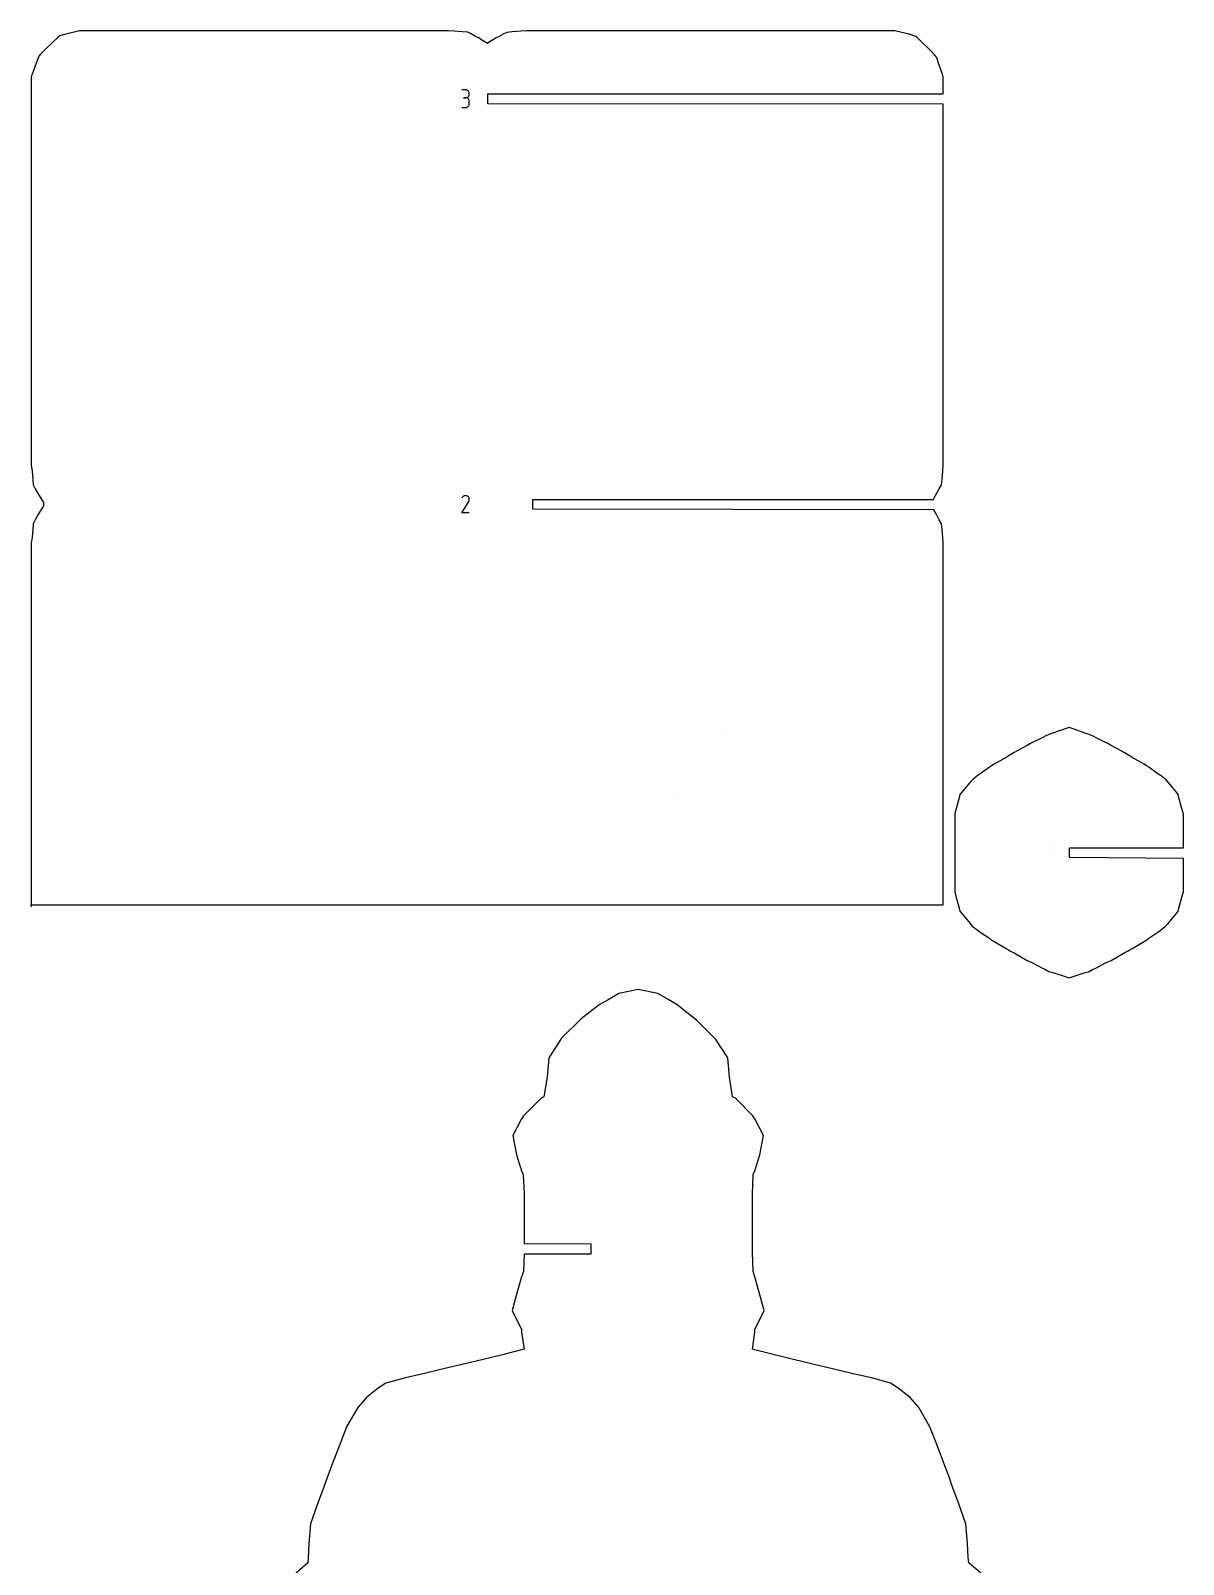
# Model space of a CAD drawing. Extents: x 86 to 757, y 8 to 1272.
# Drawn here: x 85.7 to 403, y 849.7 to 1271.8 of the extents above; entities that cross this region are included whole.
import ezdxf

# ---------------------------------------------------------------- set-up
doc = ezdxf.new("R2010")
doc.units = 0
doc.layers.get('0').update_dxf_attribs({"linetype": 'CONTINUOUS'})

msp = doc.modelspace()

# ---------------------------------------------------------------- linework, layer by layer
at = {"color": 0}
for p, q in [((95.2405, 1270.8), (93.7412, 1270.4)), ((97.6408, 1271.4), (95.2405, 1270.8)), ((99.1401, 1271.8), (97.6408, 1271.4)), ((100.641, 1271.8), (99.1401, 1271.8)), ((102.941, 1271.8), (100.641, 1271.8)), ((104.44, 1271.8), (102.941, 1271.8)), ((105.941, 1271.8), (104.44, 1271.8)), ((108.34, 1271.8), (105.941, 1271.8)), ((109.841, 1271.8), (108.34, 1271.8)), ((111.341, 1271.8), (109.841, 1271.8)), ((113.64, 1271.8), (111.341, 1271.8)), ((115.141, 1271.8), (113.64, 1271.8)), ((116.64, 1271.8), (115.141, 1271.8)), ((119.041, 1271.8), (116.64, 1271.8)), ((120.54, 1271.8), (119.041, 1271.8)), ((122.04, 1271.8), (120.54, 1271.8)), ((124.34, 1271.8), (122.04, 1271.8)), ((125.84, 1271.8), (124.34, 1271.8)), ((127.34, 1271.8), (125.84, 1271.8)), ((129.74, 1271.8), (127.34, 1271.8)), ((131.24, 1271.8), (129.74, 1271.8)), ((132.741, 1271.8), (131.24, 1271.8)), ((135.039, 1271.8), (132.741, 1271.8)), ((136.54, 1271.8), (135.039, 1271.8)), ((138.039, 1271.8), (136.54, 1271.8)), ((140.44, 1271.8), (138.039, 1271.8)), ((141.939, 1271.8), (140.44, 1271.8)), ((143.44, 1271.8), (141.939, 1271.8)), ((145.74, 1271.8), (143.44, 1271.8)), ((147.239, 1271.8), (145.74, 1271.8)), ((148.74, 1271.8), (147.239, 1271.8)), ((151.139, 1271.8), (148.74, 1271.8)), ((152.64, 1271.8), (151.139, 1271.8)), ((154.139, 1271.8), (152.64, 1271.8)), ((156.439, 1271.8), (154.139, 1271.8)), ((157.94, 1271.8), (156.439, 1271.8)), ((159.439, 1271.8), (157.94, 1271.8)), ((161.84, 1271.8), (159.439, 1271.8)), ((163.238, 1271.8), (161.84, 1271.8)), ((164.739, 1271.8), (163.238, 1271.8)), ((167.138, 1271.8), (164.739, 1271.8)), ((168.639, 1271.8), (167.138, 1271.8)), ((170.139, 1271.8), (168.639, 1271.8)), ((172.441, 1271.8), (170.139, 1271.8)), ((173.939, 1271.8), (172.441, 1271.8)), ((175.438, 1271.8), (173.939, 1271.8)), ((177.838, 1271.8), (175.438, 1271.8)), ((179.339, 1271.8), (177.838, 1271.8)), ((180.838, 1271.8), (179.339, 1271.8)), ((183.141, 1271.8), (180.838, 1271.8)), ((184.638, 1271.8), (183.141, 1271.8)), ((186.139, 1271.8), (184.638, 1271.8)), ((188.538, 1271.8), (186.139, 1271.8)), ((190.038, 1271.8), (188.538, 1271.8)), ((191.539, 1271.8), (190.038, 1271.8)), ((193.84, 1271.8), (191.539, 1271.8)), ((195.338, 1271.8), (193.84, 1271.8)), ((196.838, 1271.8), (195.338, 1271.8)), ((199.238, 1271.8), (196.838, 1271.8)), ((200.739, 1271.8), (199.238, 1271.8)), ((202.238, 1271.7), (200.739, 1271.8)), ((204.541, 1271.5), (202.238, 1271.7)), ((206.037, 1271.4), (204.541, 1271.5)), ((206.94, 1270.9), (206.037, 1271.4)), ((208.139, 1270.2), (206.94, 1270.9)), ((215.938, 1270.9), (214.639, 1270.2)), ((216.741, 1271.29), (215.938, 1270.9)), ((218.237, 1271.5), (216.741, 1271.29)), ((220.638, 1271.7), (218.237, 1271.5)), ((222.137, 1271.8), (220.638, 1271.7)), ((223.638, 1271.8), (222.137, 1271.8)), ((225.94, 1271.8), (223.638, 1271.8)), ((227.44, 1271.8), (225.94, 1271.8)), ((228.938, 1271.8), (227.44, 1271.8)), ((231.34, 1271.8), (228.938, 1271.8)), ((232.838, 1271.8), (231.34, 1271.8)), ((234.338, 1271.8), (232.838, 1271.8)), ((236.639, 1271.8), (234.338, 1271.8)), ((238.14, 1271.8), (236.639, 1271.8)), ((239.637, 1271.8), (238.14, 1271.8)), ((241.94, 1271.8), (239.637, 1271.8)), ((243.439, 1271.8), (241.94, 1271.8)), ((244.939, 1271.8), (243.439, 1271.8)), ((247.34, 1271.8), (244.939, 1271.8)), ((248.839, 1271.8), (247.34, 1271.8)), ((250.337, 1271.8), (248.839, 1271.8)), ((252.639, 1271.8), (250.337, 1271.8)), ((254.139, 1271.8), (252.639, 1271.8)), ((255.64, 1271.8), (254.139, 1271.8)), ((258.039, 1271.8), (255.64, 1271.8)), ((259.54, 1271.8), (258.039, 1271.8)), ((261.036, 1271.8), (259.54, 1271.8)), ((263.339, 1271.8), (261.036, 1271.8)), ((264.838, 1271.8), (263.339, 1271.8)), ((266.339, 1271.8), (264.838, 1271.8)), ((268.738, 1271.8), (266.339, 1271.8)), ((270.239, 1271.8), (268.738, 1271.8)), ((271.739, 1271.8), (270.239, 1271.8)), ((274.038, 1271.8), (271.739, 1271.8)), ((275.539, 1271.8), (274.038, 1271.8)), ((277.038, 1271.8), (275.539, 1271.8)), ((279.438, 1271.8), (277.038, 1271.8)), ((280.939, 1271.8), (279.438, 1271.8)), ((282.438, 1271.8), (280.939, 1271.8)), ((284.739, 1271.8), (282.438, 1271.8)), ((286.238, 1271.8), (284.739, 1271.8)), ((287.739, 1271.8), (286.238, 1271.8)), ((290.138, 1271.8), (287.739, 1271.8)), ((291.638, 1271.8), (290.138, 1271.8)), ((293.139, 1271.8), (291.638, 1271.8)), ((295.438, 1271.8), (293.139, 1271.8)), ((296.938, 1271.8), (295.438, 1271.8)), ((298.438, 1271.8), (296.938, 1271.8)), ((300.838, 1271.8), (298.438, 1271.8)), ((302.339, 1271.8), (300.838, 1271.8)), ((303.838, 1271.8), (302.339, 1271.8)), ((306.138, 1271.8), (303.838, 1271.8)), ((307.637, 1271.8), (306.138, 1271.8)), ((309.138, 1271.8), (307.637, 1271.8)), ((311.537, 1271.8), (309.138, 1271.8)), ((313.038, 1271.8), (311.537, 1271.8)), ((314.538, 1271.8), (313.038, 1271.8)), ((316.837, 1271.8), (314.538, 1271.8)), ((318.338, 1271.8), (316.837, 1271.8)), ((319.837, 1271.8), (318.338, 1271.8)), ((322.137, 1271.8), (319.837, 1271.8)), ((323.638, 1271.8), (322.137, 1271.8)), ((325.137, 1271.4), (323.638, 1271.8)), ((327.538, 1270.8), (325.137, 1271.4)), ((329.336, 1270.2), (327.538, 1270.8)), ((89.6426, 1266.6), (88.441, 1265.4)), ((91.7402, 1268.6), (89.6426, 1266.6)), ((93.2409, 1270), (91.7402, 1268.6)), ((93.7412, 1270.4), (93.2409, 1270)), ((209.039, 1269.8), (208.139, 1270.2)), ((209.638, 1269.4), (209.039, 1269.8)), ((210.739, 1268.69), (209.638, 1269.4)), ((211.438, 1268.3), (210.739, 1268.69)), ((212.039, 1268.69), (211.438, 1268.3)), ((213.14, 1269.4), (212.039, 1268.69)), ((213.837, 1269.8), (213.14, 1269.4)), ((214.639, 1270.2), (213.837, 1269.8)), ((329.836, 1269.8), (329.336, 1270.2)), ((331.038, 1268.6), (329.836, 1269.8)), ((333.135, 1266.6), (331.038, 1268.6)), ((334.636, 1265.1), (333.135, 1266.6)), ((87.1418, 1262.9), (86.341, 1260.59)), ((87.9408, 1264.8), (87.1418, 1262.9)), ((88.441, 1265.4), (87.9408, 1264.8)), ((335.136, 1264.4), (334.636, 1265.1)), ((335.636, 1262.9), (335.136, 1264.4)), ((336.437, 1260.59), (335.636, 1262.9)), ((86.341, 1260.59), (85.8407, 1259.1)), ((85.8407, 1259.1), (85.8407, 1257.6)), ((336.937, 1259.1), (336.437, 1260.59)), ((336.937, 1257.6), (336.937, 1259.1)), ((85.8407, 1257.6), (85.8407, 1255.2)), ((85.8407, 1255.2), (85.8407, 1253.7)), ((85.8407, 1253.7), (85.8407, 1252.2)), ((205.439, 1255.5), (204.339, 1255.5)), ((205.638, 1255.5), (205.439, 1255.5)), ((205.738, 1255.4), (205.638, 1255.5)), ((205.94, 1255.3), (205.738, 1255.4)), ((206.138, 1255.2), (205.94, 1255.3)), ((206.238, 1255.1), (206.138, 1255.2)), ((206.138, 1253.6), (206.238, 1253.7)), ((206.339, 1254.9), (206.238, 1255.1)), ((206.238, 1253.7), (206.339, 1253.9)), ((206.44, 1254.8), (206.339, 1254.9)), ((206.339, 1253.9), (206.44, 1254)), ((206.44, 1254.6), (206.44, 1254.8)), ((206.44, 1254.4), (206.44, 1254.6)), ((206.44, 1254.2), (206.44, 1254.4)), ((206.44, 1254.4), (206.44, 1254.4)), ((206.44, 1254), (206.44, 1254.2)), ((211.539, 1251.7), (211.539, 1254.4)), ((211.539, 1254.4), (336.937, 1254.4)), ((336.937, 1255.2), (336.937, 1257.6)), ((336.937, 1254.4), (336.937, 1255.2)), ((85.8407, 1252.2), (85.8407, 1249.9)), ((85.8407, 1249.9), (85.8407, 1248.4)), ((204.339, 1250.7), (205.439, 1250.7)), ((205.439, 1253.3), (204.84, 1253.3)), ((204.84, 1253.3), (205.439, 1253.3)), ((205.439, 1253.3), (205.638, 1253.39)), ((205.638, 1253.3), (205.439, 1253.3)), ((205.439, 1253.3), (205.439, 1253.3)), ((205.439, 1250.7), (205.439, 1250.7)), ((205.439, 1250.7), (205.638, 1250.7)), ((205.638, 1253.39), (205.738, 1253.39)), ((205.738, 1253.3), (205.638, 1253.3)), ((205.638, 1250.7), (205.738, 1250.7)), ((205.738, 1253.39), (205.94, 1253.5)), ((205.94, 1253.2), (205.738, 1253.3)), ((205.738, 1250.7), (205.94, 1250.8)), ((205.94, 1253.5), (206.138, 1253.6)), ((206.138, 1253.1), (205.94, 1253.2)), ((205.94, 1250.8), (206.138, 1250.9)), ((206.238, 1253), (206.138, 1253.1)), ((206.138, 1250.9), (206.238, 1251.1)), ((206.339, 1252.8), (206.238, 1253)), ((206.238, 1251.1), (206.339, 1251.2)), ((206.44, 1252.6), (206.339, 1252.8)), ((206.339, 1251.2), (206.44, 1251.4)), ((206.44, 1252.5), (206.44, 1252.6)), ((206.44, 1252.29), (206.44, 1252.5)), ((206.44, 1251.7), (206.44, 1252.29)), ((206.44, 1252.29), (206.44, 1252.29)), ((206.44, 1251.5), (206.44, 1251.7)), ((206.44, 1251.4), (206.44, 1251.5)), ((336.937, 1251.6), (211.539, 1251.7)), ((336.937, 1249.9), (336.937, 1251.6)), ((336.937, 1248.4), (336.937, 1249.9)), ((85.8407, 1248.4), (85.8407, 1246.9)), ((85.8407, 1246.9), (85.8407, 1244.49)), ((336.937, 1246.9), (336.937, 1248.4)), ((336.937, 1244.49), (336.937, 1246.9)), ((85.8407, 1244.49), (85.8407, 1243)), ((85.8407, 1243), (85.8407, 1241.5)), ((85.8407, 1241.5), (85.8407, 1239.2)), ((336.937, 1243), (336.937, 1244.49)), ((336.937, 1241.5), (336.937, 1243)), ((336.937, 1239.2), (336.937, 1241.5)), ((85.8407, 1239.2), (85.8407, 1237.7)), ((85.8407, 1237.7), (85.8407, 1236.2)), ((336.937, 1237.7), (336.937, 1239.2)), ((336.937, 1236.2), (336.937, 1237.7)), ((85.8407, 1236.2), (85.8407, 1233.9)), ((85.8407, 1233.9), (85.8407, 1232.4)), ((336.937, 1233.9), (336.937, 1236.2)), ((336.937, 1232.4), (336.937, 1233.9)), ((85.8407, 1232.4), (85.8407, 1230.89)), ((85.8407, 1230.89), (85.8407, 1228.5)), ((85.8407, 1228.5), (85.8407, 1227)), ((336.937, 1230.89), (336.937, 1232.4)), ((336.937, 1228.5), (336.937, 1230.89)), ((336.937, 1227), (336.937, 1228.5)), ((85.8407, 1227), (85.8407, 1225.5)), ((85.8407, 1225.5), (85.8407, 1223.2)), ((336.937, 1225.5), (336.937, 1227)), ((336.937, 1223.2), (336.937, 1225.5)), ((85.8407, 1223.2), (85.8407, 1221.7)), ((85.8407, 1221.7), (85.8407, 1220.19)), ((85.8407, 1220.19), (85.8407, 1217.8)), ((336.937, 1221.7), (336.937, 1223.2)), ((336.937, 1220.19), (336.937, 1221.7)), ((336.937, 1217.8), (336.937, 1220.19)), ((85.8407, 1217.8), (85.8407, 1216.3)), ((85.8407, 1216.3), (85.8407, 1214.8)), ((336.937, 1216.3), (336.937, 1217.8)), ((336.937, 1214.8), (336.937, 1216.3)), ((85.8407, 1214.8), (85.8407, 1212.5)), ((85.8407, 1212.5), (85.8407, 1211)), ((336.937, 1212.5), (336.937, 1214.8)), ((336.937, 1211), (336.937, 1212.5)), ((85.8407, 1211), (85.8407, 1209.5)), ((85.8407, 1209.5), (85.8407, 1207.1)), ((336.937, 1209.5), (336.937, 1211)), ((336.937, 1207.1), (336.937, 1209.5)), ((85.8407, 1207.1), (85.8407, 1205.6)), ((85.8407, 1205.6), (85.8407, 1204.1)), ((85.8407, 1204.1), (85.8407, 1201.8)), ((336.937, 1205.6), (336.937, 1207.1)), ((336.937, 1204.1), (336.937, 1205.6)), ((336.937, 1201.8), (336.937, 1204.1)), ((85.8407, 1201.8), (85.8407, 1200.3)), ((85.8407, 1200.3), (85.8407, 1198.8)), ((85.8407, 1198.8), (85.8407, 1196.4)), ((336.937, 1200.3), (336.937, 1201.8)), ((336.937, 1198.8), (336.937, 1200.3)), ((336.937, 1196.4), (336.937, 1198.8)), ((85.8407, 1196.4), (85.8407, 1194.9)), ((85.8407, 1194.9), (85.8407, 1193.4)), ((336.937, 1194.9), (336.937, 1196.4)), ((336.937, 1193.4), (336.937, 1194.9)), ((85.8407, 1193.4), (85.8407, 1191.1)), ((85.8407, 1191.1), (85.8407, 1189.6)), ((336.937, 1191.1), (336.937, 1193.4)), ((336.937, 1189.6), (336.937, 1191.1)), ((85.8407, 1189.6), (85.8407, 1188.1)), ((85.8407, 1188.1), (85.8407, 1185.7)), ((336.937, 1188.1), (336.937, 1189.6)), ((336.937, 1185.7), (336.937, 1188.1)), ((85.8407, 1185.7), (85.8407, 1184.2)), ((85.8407, 1184.2), (85.8407, 1182.7)), ((85.8407, 1182.7), (85.8407, 1180.4)), ((336.937, 1184.2), (336.937, 1185.7)), ((336.937, 1182.7), (336.937, 1184.2)), ((336.937, 1180.4), (336.937, 1182.7)), ((85.8407, 1180.4), (85.8407, 1178.9)), ((85.8407, 1178.9), (85.8407, 1177.4)), ((336.937, 1178.9), (336.937, 1180.4)), ((336.937, 1177.4), (336.937, 1178.9)), ((85.8407, 1177.4), (85.8407, 1175)), ((85.8407, 1175), (85.8407, 1173.5)), ((85.8407, 1173.5), (85.8407, 1172)), ((336.937, 1175), (336.937, 1177.4)), ((336.937, 1173.5), (336.937, 1175)), ((336.937, 1172), (336.937, 1173.5)), ((85.8407, 1172), (85.8407, 1169.7)), ((85.8407, 1169.7), (85.8407, 1168.2)), ((336.937, 1169.7), (336.937, 1172)), ((336.937, 1168.2), (336.937, 1169.7)), ((85.8407, 1168.2), (85.8407, 1166.7)), ((85.8407, 1166.7), (85.8407, 1164.3)), ((336.937, 1166.7), (336.937, 1168.2)), ((336.937, 1164.3), (336.937, 1166.7)), ((85.8407, 1164.3), (85.8407, 1162.8)), ((85.8407, 1162.8), (85.8407, 1161.4)), ((85.8407, 1161.4), (85.8407, 1159)), ((336.937, 1162.8), (336.937, 1164.3)), ((336.937, 1161.4), (336.937, 1162.8)), ((336.937, 1159), (336.937, 1161.4)), ((85.8407, 1159), (85.8407, 1157.5)), ((85.8407, 1157.5), (85.8407, 1156)), ((336.937, 1157.5), (336.937, 1159)), ((336.937, 1156), (336.937, 1157.5)), ((85.8407, 1156), (85.8407, 1153.7)), ((85.8407, 1153.7), (85.8407, 1152.2)), ((336.937, 1153.7), (336.937, 1156)), ((336.937, 1152.2), (336.937, 1153.7)), ((85.8407, 1152.2), (86.0418, 1150.7)), ((86.0418, 1150.7), (86.2418, 1148.3)), ((86.2418, 1148.3), (86.341, 1146.8)), ((336.437, 1146.8), (336.637, 1148.3)), ((336.637, 1148.3), (336.837, 1150.7)), ((336.837, 1150.7), (336.937, 1152.2)), ((86.341, 1146.8), (86.9403, 1145.7)), ((86.9403, 1145.7), (87.8403, 1144.1)), ((87.8403, 1144.1), (88.441, 1143.1)), ((205.439, 1143.9), (205.238, 1143.8)), ((205.54, 1143.8), (205.439, 1143.9)), ((334.236, 1142.8), (334.938, 1144.2)), ((334.938, 1144.2), (335.837, 1145.7)), ((335.837, 1145.7), (336.437, 1146.8)), ((88.7402, 1140.3), (87.8403, 1138.8)), ((88.441, 1143.1), (89.2404, 1141.9)), ((89.2404, 1141), (88.7402, 1140.3)), ((89.2404, 1141.9), (89.2404, 1141)), ((204.44, 1143.3), (204.339, 1143.1)), ((204.339, 1139.1), (206.339, 1142.2)), ((204.639, 1143.5), (204.44, 1143.3)), ((204.739, 1143.6), (204.639, 1143.5)), ((204.84, 1143.7), (204.739, 1143.6)), ((205.04, 1143.8), (204.84, 1143.7)), ((205.238, 1143.8), (205.04, 1143.8)), ((205.738, 1143.8), (205.54, 1143.8)), ((205.94, 1143.7), (205.738, 1143.8)), ((206.138, 1143.6), (205.94, 1143.7)), ((205.94, 1143.7), (205.94, 1143.7)), ((206.238, 1143.5), (206.138, 1143.6)), ((206.339, 1143.3), (206.238, 1143.5)), ((206.44, 1143.2), (206.339, 1143.3)), ((206.339, 1142.3), (206.44, 1142.4)), ((206.339, 1142.2), (206.339, 1142.3)), ((206.339, 1142.3), (206.339, 1142.3)), ((206.339, 1142.3), (206.339, 1142.3)), ((206.339, 1142.3), (206.339, 1142.3)), ((206.339, 1142.2), (206.339, 1142.2)), ((206.339, 1142.2), (206.339, 1142.2)), ((206.339, 1142.2), (206.339, 1142.2)), ((206.339, 1142.2), (206.339, 1142.2)), ((206.339, 1142.2), (206.339, 1142.2)), ((206.339, 1142.2), (206.339, 1142.2)), ((206.339, 1142.2), (206.339, 1142.2)), ((206.44, 1143), (206.44, 1143.2)), ((206.44, 1142.8), (206.44, 1143)), ((206.44, 1142.6), (206.44, 1142.8)), ((206.44, 1142.4), (206.44, 1142.6)), ((223.956, 1140.1), (223.956, 1142.8)), ((223.956, 1142.8), (334.236, 1142.8)), ((334.337, 1139.9), (223.956, 1140.1)), ((334.938, 1138.8), (334.337, 1139.9)), ((86.341, 1136.1), (86.2418, 1134.6)), ((86.9403, 1137.2), (86.341, 1136.1)), ((87.8403, 1138.8), (86.9403, 1137.2)), ((206.44, 1139.1), (204.339, 1139.1)), ((335.837, 1137.2), (334.938, 1138.8)), ((336.437, 1136.1), (335.837, 1137.2)), ((336.637, 1134.6), (336.437, 1136.1)), ((86.0418, 1132.3), (85.8407, 1130.8)), ((86.2418, 1134.6), (86.0418, 1132.3)), ((336.837, 1132.3), (336.637, 1134.6)), ((336.937, 1130.8), (336.837, 1132.3)), ((85.8407, 1130.8), (85.8407, 1129.3)), ((85.8407, 1129.3), (85.8407, 1126.9)), ((336.937, 1129.3), (336.937, 1130.8)), ((336.937, 1126.9), (336.937, 1129.3)), ((85.8407, 1126.9), (85.8407, 1125.4)), ((85.8407, 1125.4), (85.8407, 1123.9)), ((85.8407, 1123.9), (85.8407, 1121.6)), ((336.937, 1125.4), (336.937, 1126.9)), ((336.937, 1123.9), (336.937, 1125.4)), ((336.937, 1121.6), (336.937, 1123.9)), ((85.8407, 1121.6), (85.8407, 1120.1)), ((85.8407, 1120.1), (85.8407, 1118.6)), ((85.8407, 1118.6), (85.8407, 1116.2)), ((336.937, 1120.1), (336.937, 1121.6)), ((336.937, 1118.6), (336.937, 1120.1)), ((336.937, 1116.2), (336.937, 1118.6)), ((85.8407, 1116.2), (85.8407, 1114.7)), ((85.8407, 1114.7), (85.8407, 1113.2)), ((336.937, 1114.7), (336.937, 1116.2)), ((336.937, 1113.2), (336.937, 1114.7)), ((85.8407, 1113.2), (85.8407, 1110.9)), ((85.8407, 1110.9), (85.8407, 1109.4)), ((336.937, 1110.9), (336.937, 1113.2)), ((336.937, 1109.4), (336.937, 1110.9)), ((85.8407, 1109.4), (85.8407, 1107.9)), ((85.8407, 1107.9), (85.8407, 1105.5)), ((336.937, 1107.9), (336.937, 1109.4)), ((336.937, 1105.5), (336.937, 1107.9)), ((85.8407, 1105.5), (85.8407, 1104)), ((85.8407, 1104), (85.8407, 1102.5)), ((85.8407, 1102.5), (85.8407, 1100.2)), ((336.937, 1104), (336.937, 1105.5)), ((336.937, 1102.5), (336.937, 1104)), ((336.937, 1100.2), (336.937, 1102.5)), ((85.8407, 1100.2), (85.8407, 1098.7)), ((85.8407, 1098.7), (85.8407, 1097.2)), ((336.937, 1098.7), (336.937, 1100.2)), ((336.937, 1097.2), (336.937, 1098.7)), ((85.8407, 1097.2), (85.8407, 1094.8)), ((85.8407, 1094.8), (85.8407, 1093.3)), ((85.8407, 1093.3), (85.8407, 1091.8)), ((336.937, 1094.8), (336.937, 1097.2)), ((336.937, 1093.3), (336.937, 1094.8)), ((336.937, 1091.8), (336.937, 1093.3)), ((85.8407, 1091.8), (85.8407, 1089.5)), ((85.8407, 1089.5), (85.8407, 1088)), ((336.937, 1089.5), (336.937, 1091.8)), ((336.937, 1088), (336.937, 1089.5)), ((85.8407, 1088), (85.8407, 1086.5)), ((85.8407, 1086.5), (85.8407, 1084.2)), ((336.937, 1086.5), (336.937, 1088)), ((336.937, 1084.2), (336.937, 1086.5)), ((85.8407, 1084.2), (85.8407, 1082.7)), ((85.8407, 1082.7), (85.8407, 1081.2)), ((85.8407, 1081.2), (85.8407, 1078.8)), ((336.937, 1082.7), (336.937, 1084.2)), ((336.937, 1081.2), (336.937, 1082.7)), ((336.937, 1078.8), (336.937, 1081.2)), ((85.8407, 1078.8), (85.8407, 1077.3)), ((85.8407, 1077.3), (85.8407, 1075.8)), ((276.039, 1079.1), (276.039, 1079.1)), ((336.937, 1077.3), (336.937, 1078.8)), ((336.937, 1075.8), (336.937, 1077.3)), ((364.335, 1077.3), (361.537, 1075.9)), ((365.139, 1077.7), (364.335, 1077.3)), ((366.236, 1078.19), (365.139, 1077.7)), ((367.136, 1078.5), (366.236, 1078.19)), ((370.734, 1079.7), (367.136, 1078.5)), ((371.634, 1080), (370.734, 1079.7)), ((372.438, 1079.7), (371.634, 1080)), ((376.036, 1078.5), (372.438, 1079.7)), ((377.137, 1078.1), (376.036, 1078.5)), ((378.238, 1077.6), (377.137, 1078.1)), ((378.834, 1077.3), (378.238, 1077.6)), ((381.635, 1075.9), (378.834, 1077.3)), ((85.8407, 1075.8), (85.8407, 1073.5)), ((85.8407, 1073.5), (85.8407, 1072)), ((336.937, 1073.5), (336.937, 1075.8)), ((336.937, 1072), (336.937, 1073.5)), ((355.036, 1072.3), (354.235, 1071.8)), ((355.537, 1072.6), (355.036, 1072.3)), ((356.436, 1073.1), (355.537, 1072.6)), ((360.034, 1075.1), (356.436, 1073.1)), ((360.938, 1075.6), (360.034, 1075.1)), ((361.537, 1075.9), (360.938, 1075.6)), ((382.235, 1075.6), (381.635, 1075.9)), ((383.134, 1075.1), (382.235, 1075.6)), ((386.736, 1073.1), (383.134, 1075.1)), ((387.735, 1072.5), (386.736, 1073.1)), ((388.133, 1072.3), (387.735, 1072.5)), ((388.938, 1071.8), (388.133, 1072.3)), ((85.8407, 1072), (85.8407, 1070.5)), ((85.8407, 1070.5), (85.8407, 1068.1)), ((85.8407, 1068.1), (85.8407, 1066.6)), ((336.937, 1070.5), (336.937, 1072)), ((336.937, 1068.1), (336.937, 1070.5)), ((336.937, 1066.6), (336.937, 1068.1)), ((349.635, 1069.1), (347.138, 1067.3)), ((350.235, 1069.5), (349.635, 1069.1)), ((350.937, 1069.9), (350.235, 1069.5)), ((354.235, 1071.8), (350.937, 1069.9)), ((392.236, 1069.9), (388.938, 1071.8)), ((392.934, 1069.5), (392.236, 1069.9)), ((393.534, 1069.1), (392.934, 1069.5)), ((396.035, 1067.3), (393.534, 1069.1)), ((85.8407, 1066.6), (85.8407, 1065.1)), ((85.8407, 1065.1), (85.8407, 1062.8)), ((336.937, 1065.1), (336.937, 1066.6)), ((336.937, 1062.8), (336.937, 1065.1)), ((344.336, 1065), (342.036, 1062.2)), ((345.137, 1065.8), (344.336, 1065)), ((346.537, 1066.9), (345.137, 1065.8)), ((347.138, 1067.3), (346.537, 1066.9)), ((396.935, 1066.7), (396.035, 1067.3)), ((398.336, 1065.6), (396.935, 1066.7)), ((398.833, 1065), (398.336, 1065.6)), ((401.137, 1062.2), (398.833, 1065)), ((85.8407, 1062.8), (85.8407, 1061.3)), ((85.8407, 1061.3), (85.8407, 1059.8)), ((85.8407, 1059.8), (85.8407, 1057.4)), ((263.537, 1060.3), (263.537, 1060.3)), ((336.937, 1061.3), (336.937, 1062.8)), ((336.937, 1059.8), (336.937, 1061.3)), ((336.937, 1057.4), (336.937, 1059.8)), ((341.337, 1060.7), (340.338, 1057.1)), ((341.536, 1061.6), (341.337, 1060.7)), ((342.036, 1062.2), (341.536, 1061.6)), ((401.638, 1061.6), (401.137, 1062.2)), ((401.835, 1060.7), (401.638, 1061.6)), ((402.833, 1057.1), (401.835, 1060.7)), ((85.8407, 1057.4), (85.8407, 1055.9)), ((85.8407, 1055.9), (85.8407, 1054.4)), ((336.937, 1055.9), (336.937, 1057.4)), ((336.937, 1054.4), (336.937, 1055.9)), ((340.338, 1057.1), (340.137, 1056.2)), ((340.137, 1056.2), (340.137, 1055.4)), ((340.137, 1055.4), (340.137, 1051.7)), ((403.034, 1056.2), (402.833, 1057.1)), ((403.034, 1055.4), (403.034, 1056.2)), ((403.034, 1051.7), (403.034, 1055.4)), ((85.8407, 1054.4), (85.8407, 1052.1)), ((85.8407, 1052.1), (85.8407, 1050.6)), ((336.937, 1052.1), (336.937, 1054.4)), ((336.937, 1050.6), (336.937, 1052.1)), ((340.137, 1051.7), (340.137, 1050.9)), ((403.034, 1050.9), (403.034, 1051.7)), ((85.8407, 1050.6), (85.8407, 1049.1)), ((85.8407, 1049.1), (85.8407, 1046.7)), ((336.937, 1049.1), (336.937, 1050.6)), ((336.937, 1046.7), (336.937, 1049.1)), ((340.137, 1050.9), (340.137, 1050)), ((340.137, 1050), (340.137, 1046.4)), ((366.137, 1047.8), (366.137, 1047.8)), ((371.736, 1044.2), (371.736, 1046.9)), ((371.736, 1046.9), (403.034, 1046.9)), ((403.034, 1050), (403.034, 1050.9)), ((403.034, 1046.9), (403.034, 1050)), ((85.8407, 1046.7), (85.8407, 1045.2)), ((85.8407, 1045.2), (85.8407, 1043.7)), ((85.8407, 1043.7), (85.8407, 1041.4)), ((336.937, 1045.2), (336.937, 1046.7)), ((336.937, 1043.7), (336.937, 1045.2)), ((336.937, 1041.4), (336.937, 1043.7)), ((340.137, 1046.4), (340.137, 1045.5)), ((340.137, 1045.5), (340.137, 1044.7)), ((340.137, 1044.7), (340.137, 1041)), ((366.536, 1046.3), (366.536, 1046.3)), ((366.536, 1046.3), (366.536, 1046.3)), ((366.536, 1046.3), (366.536, 1046.3)), ((366.536, 1046.3), (366.536, 1046.3)), ((366.536, 1046.3), (366.536, 1046.3)), ((366.536, 1046.3), (366.536, 1046.3)), ((366.536, 1046.3), (366.536, 1046.3)), ((366.536, 1046.3), (366.536, 1046.3)), ((366.536, 1046.3), (366.536, 1046.3)), ((366.536, 1046.3), (366.536, 1046.3)), ((366.536, 1046.3), (366.536, 1046.3)), ((403.034, 1044), (371.736, 1044.2)), ((403.034, 1041), (403.034, 1044)), ((85.8407, 1041.4), (85.8407, 1039.9)), ((85.8407, 1039.9), (85.8407, 1038.4)), ((85.8407, 1038.4), (85.8407, 1036)), ((336.937, 1039.9), (336.937, 1041.4)), ((336.937, 1038.4), (336.937, 1039.9)), ((336.937, 1036), (336.937, 1038.4)), ((340.137, 1041), (340.137, 1040.2)), ((340.137, 1040.2), (340.137, 1039.3)), ((340.137, 1039.3), (340.137, 1035.7)), ((403.034, 1040.2), (403.034, 1041)), ((403.034, 1039.3), (403.034, 1040.2)), ((403.034, 1035.7), (403.034, 1039.3)), ((85.8407, 1036), (85.8407, 1034.5)), ((85.8407, 1034.5), (85.8407, 1033)), ((336.937, 1034.5), (336.937, 1036)), ((336.937, 1033), (336.937, 1034.5)), ((340.137, 1035.7), (340.137, 1034.8)), ((340.137, 1034.8), (340.338, 1034)), ((402.833, 1034), (403.034, 1034.8)), ((403.034, 1034.8), (403.034, 1035.7)), ((85.6671, 1031.2), (336.937, 1031.2)), ((85.8407, 1033), (85.8407, 1030.7)), ((336.937, 1031.2), (336.937, 1033)), ((340.338, 1034), (341.337, 1030.3)), ((341.337, 1030.3), (341.536, 1029.5)), ((401.638, 1029.5), (401.835, 1030.3)), ((401.835, 1030.3), (402.833, 1034)), ((341.536, 1029.5), (342.036, 1028.8)), ((342.036, 1028.8), (344.336, 1026.1)), ((344.336, 1026.1), (344.836, 1025.4)), ((398.036, 1025.2), (398.833, 1026.1)), ((398.833, 1026.1), (401.137, 1028.8)), ((401.137, 1028.8), (401.638, 1029.5)), ((344.836, 1025.4), (346.235, 1024.3)), ((346.235, 1024.3), (347.138, 1023.7)), ((347.138, 1023.7), (349.635, 1022)), ((349.635, 1022), (350.235, 1021.5)), ((350.235, 1021.5), (350.937, 1021.1)), ((392.236, 1021.1), (392.934, 1021.6)), ((392.934, 1021.6), (393.534, 1022)), ((393.534, 1022), (396.035, 1023.7)), ((396.035, 1023.7), (396.635, 1024.1)), ((396.635, 1024.1), (398.036, 1025.2)), ((350.937, 1021.1), (354.235, 1019.2)), ((354.235, 1019.2), (354.937, 1018.8)), ((354.937, 1018.8), (355.438, 1018.5)), ((355.438, 1018.5), (356.436, 1018)), ((356.436, 1018), (360.034, 1015.9)), ((383.134, 1015.9), (386.736, 1018)), ((386.736, 1018), (387.632, 1018.5)), ((387.632, 1018.5), (388.133, 1018.7)), ((388.133, 1018.7), (388.938, 1019.2)), ((388.938, 1019.2), (392.236, 1021.1)), ((360.034, 1015.9), (360.938, 1015.5)), ((360.938, 1015.5), (361.537, 1015.2)), ((361.537, 1015.2), (364.236, 1013.8)), ((364.236, 1013.8), (364.934, 1013.5)), ((364.934, 1013.5), (366.039, 1012.9)), ((376.936, 1012.8), (378.037, 1013.4)), ((378.037, 1013.4), (378.936, 1013.8)), ((378.936, 1013.8), (381.635, 1015.2)), ((381.635, 1015.2), (382.235, 1015.5)), ((382.235, 1015.5), (383.134, 1015.9)), ((366.039, 1012.9), (367.136, 1012.6)), ((367.136, 1012.6), (370.734, 1011.4)), ((370.734, 1011.4), (371.634, 1011.1)), ((371.634, 1011.1), (372.438, 1011.4)), ((372.438, 1011.4), (376.036, 1012.6)), ((376.036, 1012.6), (376.936, 1012.8)), ((244.638, 1005.1), (242.238, 1003.7)), ((247.638, 1006.8), (244.638, 1005.1)), ((252.937, 1007.9), (247.638, 1006.8)), ((258.338, 1006.8), (252.937, 1007.9)), ((261.338, 1005.1), (258.338, 1006.8)), ((263.638, 1003.7), (261.338, 1005.1)), ((242.238, 1003.7), (237.237, 999.797)), ((269.037, 999.501), (263.638, 1003.7)), ((237.237, 999.797), (231.837, 994.498)), ((274.337, 994.1), (269.037, 999.501)), ((231.837, 994.498), (228.34, 989.097)), ((277.636, 989.097), (274.337, 994.1)), ((228.34, 989.097), (227.839, 983.798)), ((278.039, 983.798), (277.636, 989.097)), ((227.839, 983.798), (226.939, 978.397)), ((278.938, 978.397), (278.039, 983.798)), ((226.238, 977.999), (221.339, 973.099)), ((226.939, 978.397), (226.238, 977.999)), ((279.738, 977.999), (278.938, 978.397)), ((284.537, 973.099), (279.738, 977.999)), ((220.839, 972.298), (218.438, 967.698)), ((221.339, 973.099), (220.839, 972.298)), ((285.037, 972.298), (284.537, 973.099)), ((287.437, 967.698), (285.037, 972.298)), ((218.438, 967.698), (219.439, 962.399)), ((286.436, 962.399), (287.437, 967.698)), ((219.439, 962.399), (220.839, 958)), ((285.037, 958), (286.436, 962.399)), ((220.839, 958), (221.239, 956.998)), ((221.239, 956.998), (221.54, 951.699)), ((284.437, 951.699), (284.638, 956.998)), ((284.638, 956.998), (285.037, 958)), ((221.54, 951.699), (221.54, 946.298)), ((284.437, 946.298), (284.437, 951.699)), ((221.54, 946.298), (221.54, 940.999)), ((284.437, 940.999), (284.437, 946.298)), ((221.54, 940.999), (221.54, 937.997)), ((221.54, 937.997), (239.854, 937.899)), ((239.854, 937.899), (239.854, 935.101)), ((284.437, 935.598), (284.437, 940.999)), ((221.54, 935.101), (221.339, 930.3)), ((239.854, 935.101), (221.54, 935.101)), ((284.638, 930.3), (284.437, 935.598)), ((220.839, 928.8), (219.738, 924.997)), ((221.339, 930.3), (220.839, 928.8)), ((285.037, 928.8), (284.638, 930.3)), ((286.137, 924.902), (285.037, 928.8)), ((219.738, 924.997), (218.237, 919.596)), ((287.638, 919.596), (286.137, 924.902)), ((218.237, 919.596), (220.839, 914.298)), ((285.037, 914.298), (287.638, 919.596)), ((220.839, 914.298), (220.839, 913.599)), ((220.839, 913.599), (221.54, 908.897)), ((284.437, 908.897), (285.037, 913.599)), ((285.037, 913.599), (285.037, 914.298)), ((220.839, 908.699), (215.539, 907.397)), ((221.54, 908.897), (220.839, 908.699)), ((285.037, 908.699), (284.437, 908.897)), ((290.437, 907.397), (285.037, 908.699)), ((199.739, 903.598), (194.139, 902.197)), ((204.84, 904.801), (199.739, 903.598)), ((210.239, 906.099), (204.84, 904.801)), ((215.539, 907.397), (210.239, 906.099)), ((295.737, 906.099), (290.437, 907.397)), ((301.037, 904.801), (295.737, 906.099)), ((306.437, 903.499), (301.037, 904.801)), ((311.736, 902.197), (306.437, 903.499)), ((183.44, 899.597), (181.339, 898.197)), ((188.839, 901.002), (183.44, 899.597)), ((194.139, 902.197), (188.839, 901.002)), ((317.136, 901.002), (311.736, 902.197)), ((322.436, 899.597), (317.136, 901.002)), ((324.536, 898.197), (322.436, 899.597)), ((178.14, 895.6), (175.74, 892.898)), ((181.339, 898.197), (178.14, 895.6)), ((327.837, 895.6), (324.536, 898.197)), ((330.236, 892.898), (327.837, 895.6)), ((175.74, 892.898), (172.74, 887.698)), ((333.236, 887.497), (330.236, 892.898)), ((172.74, 887.698), (170.64, 882.198)), ((335.337, 882.198), (333.236, 887.497)), ((170.64, 882.198), (168.541, 876.797)), ((337.337, 876.797), (335.337, 882.198)), ((167.44, 873.799), (166.541, 871.499)), ((168.541, 876.797), (167.44, 873.799)), ((338.536, 873.799), (337.337, 876.797)), ((339.338, 871.499), (338.536, 873.799)), ((166.541, 871.499), (164.54, 866.098)), ((341.337, 866.098), (339.338, 871.499)), ((164.54, 866.098), (162.738, 860.799)), ((343.137, 860.799), (341.337, 866.098)), ((162.738, 860.799), (162.239, 855.398)), ((343.637, 855.398), (343.137, 860.799)), ((162.239, 855.398), (162.041, 851.5)), ((343.836, 851.598), (343.637, 855.398)), ((161.94, 850.099), (156.741, 845.499)), ((162.041, 851.5), (161.94, 850.099)), ((343.936, 850.099), (343.836, 851.598)), ((349.236, 845.598), (343.936, 850.099))]:
    msp.add_line(p, q, dxfattribs=at)

doc.saveas('drawing.dxf')
